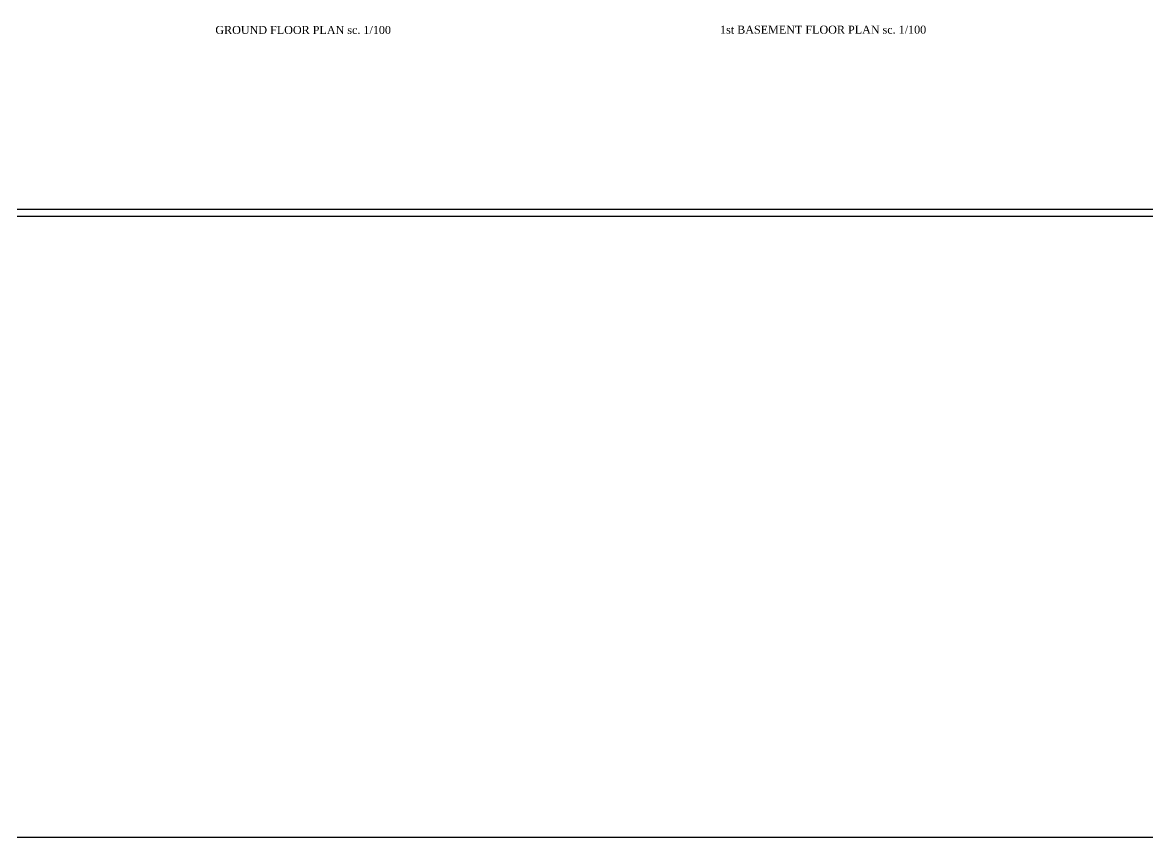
# Model space of a CAD drawing. Extents: x 250879 to 348495, y -51522 to -9360.
# Drawn here: x 314974 to 324893, y -51522 to -44332 of the extents above; entities that cross this region are included whole.
import ezdxf

# ---------------------------------------------------------------- set-up
doc = ezdxf.new("R2010")
doc.units = 0
doc.layers.add('TEXT', color=3, linetype='CONTINUOUS')
doc.layers.add('WALL', color=7, linetype='CONTINUOUS')
doc.styles.add('style2', font='romantic.ttf', dxfattribs={"height": 50})

msp = doc.modelspace()

# ---------------------------------------------------------------- linework, layer by layer
at = {"layer": 'WALL', "color": 4, "linetype": 'Continuous'}
for p in [(336455.44042, -45979.42534), (336455.44042, -46039.42534)]:
    msp.add_xline(p, (1, 0), dxfattribs=at)
at = {"layer": 'WALL', "linetype": 'Continuous'}
msp.add_lwpolyline([(279680.0993, -36659.20224), (330358.02395, -36659.20224), (330358.02395, -51521.79854), (279680.0993, -51521.79854)], close=True, dxfattribs=at)

# ---------------------------------------------------------------- texts
at = {"layer": 'TEXT', "char_height": 70.56, "width": 3056.2551, "attachment_point": 1, "style": 'style2'}
for s, insert in [('GROUND FLOOR PLAN sc. 1/100', (316674.03242, -44362.54803)), ('1st BASEMENT FLOOR PLAN sc. 1/100', (321124.18957, -44360.00817))]:
    msp.add_mtext(s, dxfattribs=dict(at, insert=insert))

doc.saveas('drawing.dxf')
